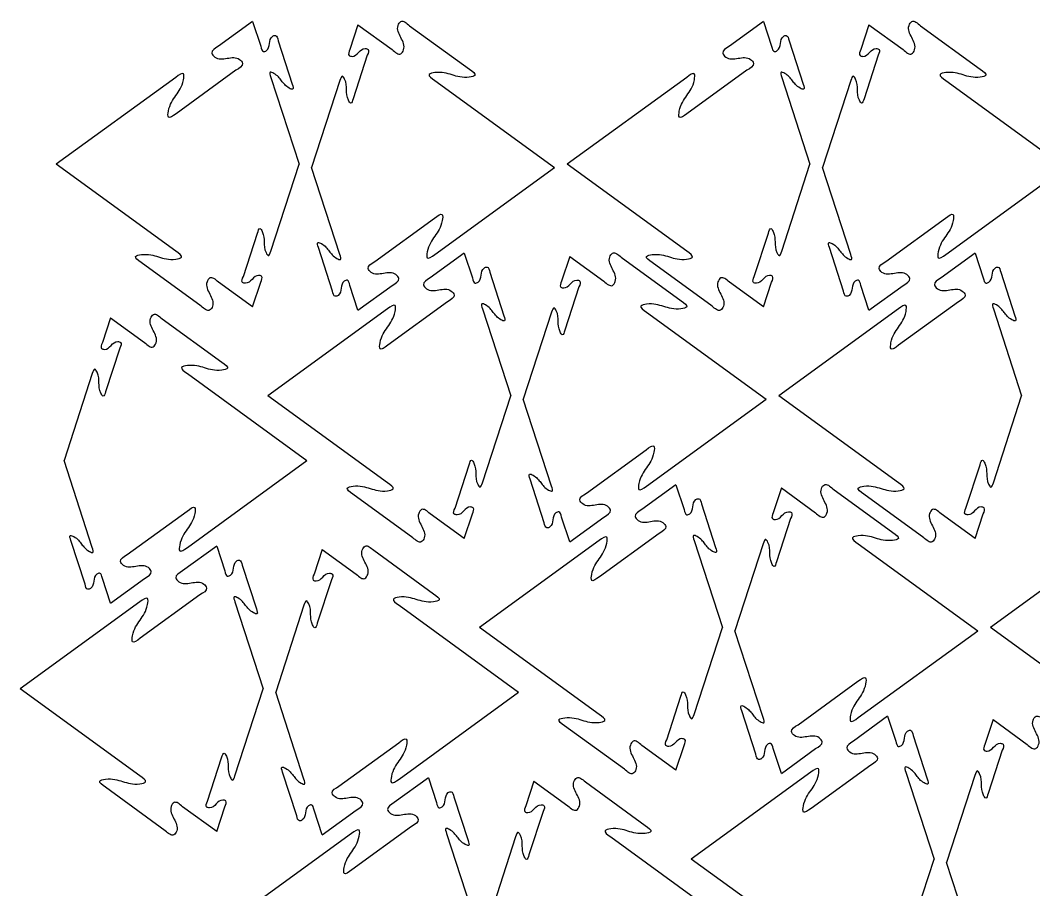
# Model space of a CAD drawing. Extents: x -3 to 545, y -149 to 230.
# Drawn here: x -3.5 to 250.4, y 12.1 to 229.9 of the extents above; entities that cross this region are included whole.
import ezdxf

# ---------------------------------------------------------------- set-up
doc = ezdxf.new("R2010")
doc.units = 0
doc.layers.get('0').update_dxf_attribs({"linetype": 'CONTINUOUS'})

msp = doc.modelspace()

# ---------------------------------------------------------------- linework, layer by layer
at = {"color": 7}
for points in [[(54.724655, 229.633228), (46.162558, 223.412501)], [(54.724655, 229.633228), (46.162558, 223.412501)], [(54.724655, 229.633228), (56.745891, 223.412501)], [(54.724655, 229.633228), (56.745891, 223.412501)], [(81.118459, 228.810794), (79.097223, 222.590068)], [(81.118459, 228.810794), (89.680556, 222.590068)], [(94.035063, 228.583535), (109.018734, 217.697264)], [(182.732155, 229.633228), (174.170058, 223.412501)], [(182.732155, 229.633228), (184.753391, 223.412501)], [(209.125965, 228.810794), (207.104729, 222.590068)], [(209.125965, 228.810794), (217.688062, 222.590068)], [(222.042569, 228.583535), (237.02624, 217.697264)], [(61.100396, 224.827368), (64.637568, 213.941089)], [(61.100396, 224.827368), (64.637568, 213.941089)], [(189.107896, 224.827368), (192.645068, 213.941089)], [(83.45173, 221.175202), (79.914568, 210.288931)], [(211.459236, 221.175202), (207.922074, 210.288931)], [(50.517063, 217.419035), (35.533402, 206.532762)], [(50.517063, 217.419035), (35.533402, 206.532762)], [(178.524563, 217.419035), (163.540902, 206.532762)], [(35.45994, 215.636595), (5.4926, 193.864046)], [(35.45994, 215.636595), (5.4926, 193.864046)], [(59.27244, 215.636595), (66.346766, 193.864046)], [(59.27244, 215.636595), (66.346766, 193.864046)], [(76.570674, 214.814158), (69.496348, 193.041614)], [(100.383174, 214.814158), (130.350514, 193.041614)], [(163.46744, 215.636595), (133.5001, 193.864046)], [(187.27994, 215.636595), (194.354266, 193.864046)], [(204.57818, 214.814158), (197.503854, 193.041614)], [(228.39068, 214.814158), (258.35802, 193.041614)], [(35.45994, 172.091502), (5.4926, 193.864046)], [(35.45994, 172.091502), (5.4926, 193.864046)], [(59.27244, 172.091502), (66.346766, 193.864046)], [(59.27244, 172.091502), (66.346766, 193.864046)], [(76.570674, 171.269065), (69.496348, 193.041614)], [(100.383174, 171.269065), (130.350514, 193.041614)], [(163.46744, 172.091502), (133.5001, 193.864046)], [(187.27994, 172.091502), (194.354266, 193.864046)], [(204.57818, 171.269065), (197.503854, 193.041614)], [(228.39068, 171.269065), (258.35802, 193.041614)], [(85.326051, 169.486625), (100.309712, 180.372898)], [(213.333557, 169.486625), (228.317218, 180.372898)], [(52.391384, 165.730458), (55.928546, 176.616729)], [(52.391384, 165.730458), (55.928546, 176.616729)], [(180.398884, 165.730458), (183.936046, 176.616729)], [(74.742718, 162.078292), (71.205546, 172.964571)], [(202.750224, 162.078292), (199.213052, 172.964571)], [(107.756334, 171.595804), (99.194237, 165.375077)], [(107.756334, 171.595804), (109.77757, 165.375077)], [(134.150137, 170.773374), (132.128901, 164.552648)], [(134.150137, 170.773374), (142.712234, 164.552648)], [(147.066741, 170.546115), (162.050412, 159.659844)], [(235.763835, 171.595804), (227.201738, 165.375077)], [(235.763835, 171.595804), (237.785071, 165.375077)], [(41.808051, 158.322125), (26.82438, 169.208396)], [(41.808051, 158.322125), (26.82438, 169.208396)], [(169.815551, 158.322125), (154.83188, 169.208396)], [(114.132075, 166.789944), (117.669247, 155.903665)], [(242.139576, 166.789944), (245.676748, 155.903665)], [(54.724655, 158.094866), (46.162558, 164.315592)], [(54.724655, 158.094866), (46.162558, 164.315592)], [(54.724655, 158.094866), (56.745891, 164.315592)], [(54.724655, 158.094866), (56.745891, 164.315592)], [(81.118459, 157.272432), (79.097223, 163.493159)], [(81.118459, 157.272432), (89.680556, 163.493159)], [(136.483408, 163.137782), (132.946246, 152.251511)], [(182.732155, 158.094866), (174.170058, 164.315592)], [(182.732155, 158.094866), (184.753391, 164.315592)], [(209.125965, 157.272432), (207.104729, 163.493159)], [(209.125965, 157.272432), (217.688062, 163.493159)], [(88.491619, 157.599171), (58.524279, 135.826622)], [(103.548742, 159.381611), (88.565081, 148.495338)], [(112.304119, 157.599171), (119.378445, 135.826622)], [(216.49912, 157.599171), (186.53178, 135.826622)], [(231.556243, 159.381611), (216.572582, 148.495338)], [(240.31162, 157.599171), (247.385946, 135.826622)], [(19.098141, 155.387654), (17.076905, 149.166928)], [(19.098141, 155.387654), (27.660238, 149.166928)], [(32.014745, 155.160395), (46.998416, 144.274124)], [(129.602352, 156.776738), (122.528026, 135.004194)], [(153.414852, 156.776738), (183.382192, 135.004194)], [(21.431412, 147.752062), (17.89425, 136.865791)], [(14.550356, 141.391018), (7.47603, 119.618474)], [(38.362856, 141.391018), (68.330196, 119.618474)], [(88.491619, 114.054078), (58.524279, 135.826622)], [(112.304119, 114.054078), (119.378445, 135.826622)], [(129.602352, 113.231645), (122.528026, 135.004194)], [(153.414852, 113.231645), (183.382192, 135.004194)], [(216.49912, 114.054078), (186.53178, 135.826622)], [(240.31162, 114.054078), (247.385946, 135.826622)], [(138.357729, 111.449205), (153.34139, 122.335478)], [(14.550356, 97.845925), (7.47603, 119.618474)], [(38.362856, 97.845925), (68.330196, 119.618474)], [(105.423063, 107.693034), (108.960225, 118.579305)], [(233.430564, 107.693034), (236.967726, 118.579305)], [(127.774396, 104.040872), (124.237224, 114.927151)], [(160.788015, 113.558378), (152.225918, 107.337651)], [(160.788015, 113.558378), (162.809251, 107.337651)], [(187.181825, 112.735954), (185.160589, 106.515228)], [(187.181825, 112.735954), (195.743922, 106.515228)], [(200.098429, 112.508695), (215.0821, 101.622424)], [(94.83973, 100.284701), (79.856059, 111.170972)], [(222.847231, 100.284701), (207.86356, 111.170972)], [(23.305733, 96.063485), (38.289394, 106.949758)], [(167.163756, 108.752518), (170.700928, 97.866239)], [(107.756334, 100.057442), (99.194237, 106.278168)], [(107.756334, 100.057442), (109.77757, 106.278168)], [(134.150137, 99.235012), (132.128901, 105.455739)], [(134.150137, 99.235012), (142.712234, 105.455739)], [(189.515096, 105.100362), (185.977934, 94.214091)], [(235.763835, 100.057442), (227.201738, 106.278168)], [(235.763835, 100.057442), (237.785071, 106.278168)], [(12.7224, 88.655152), (9.185228, 99.541431)], [(141.5233, 99.561745), (111.55596, 77.789196)], [(156.580423, 101.344185), (141.596762, 90.457912)], [(165.3358, 99.561745), (172.410126, 77.789196)], [(269.5308, 99.561745), (239.56346, 77.789196)], [(45.73601, 98.172648), (37.173914, 91.951921)], [(45.73601, 98.172648), (47.757247, 91.951921)], [(72.129821, 97.350234), (70.108585, 91.129508)], [(72.129821, 97.350234), (80.691918, 91.129508)], [(85.046425, 97.122975), (100.030096, 86.236704)], [(182.63404, 98.739318), (175.559714, 76.966774)], [(206.44654, 98.739318), (236.41388, 76.966774)], [(52.111752, 93.366788), (55.648924, 82.480509)], [(19.098141, 83.849292), (17.076905, 90.070019)], [(19.098141, 83.849292), (27.660238, 90.070019)], [(74.463092, 89.714642), (70.92593, 78.828371)], [(26.471296, 84.176015), (-3.496044, 62.403466)], [(41.528418, 85.958455), (26.544757, 75.072182)], [(50.283796, 84.176015), (57.358122, 62.403466)], [(67.582036, 83.353598), (60.50771, 61.581054)], [(91.394536, 83.353598), (121.361876, 61.581054)], [(141.5233, 56.016652), (111.55596, 77.789196)], [(165.3358, 56.016652), (172.410126, 77.789196)], [(182.63404, 55.194225), (175.559714, 76.966774)], [(206.44654, 55.194225), (236.41388, 76.966774)], [(269.5308, 56.016652), (239.56346, 77.789196)], [(191.389417, 53.411785), (206.373078, 64.298058)], [(26.471296, 40.630922), (-3.496044, 62.403466)], [(50.283796, 40.630922), (57.358122, 62.403466)], [(67.582036, 39.808505), (60.50771, 61.581054)], [(91.394536, 39.808505), (121.361876, 61.581054)], [(158.454744, 49.655608), (161.991906, 60.541879)], [(180.806084, 46.003452), (177.268912, 56.889731)], [(213.819695, 55.520958), (205.257598, 49.300231)], [(213.819695, 55.520958), (215.840931, 49.300231)], [(240.213485, 54.698514), (238.192249, 48.477788)], [(240.213485, 54.698514), (248.775582, 48.477788)], [(147.871411, 42.247275), (132.88774, 53.133546)], [(76.337413, 38.026065), (91.321074, 48.912338)], [(220.195436, 50.715098), (223.732608, 39.828819)], [(160.788015, 42.020016), (152.225918, 48.240742)], [(160.788015, 42.020016), (162.809251, 48.240742)], [(187.181825, 41.197592), (185.160589, 47.418319)], [(187.181825, 41.197592), (195.743922, 47.418319)], [(242.546756, 47.062922), (239.009594, 36.176651)], [(43.40274, 34.269878), (46.939902, 45.156149)], [(209.612103, 43.306765), (194.628442, 32.420492)], [(65.75408, 30.617732), (62.216908, 41.504011)], [(194.55498, 41.524325), (164.58764, 19.751776)], [(218.36748, 41.524325), (225.441806, 19.751776)], [(235.6657, 40.701878), (228.591374, 18.929334)], [(98.767691, 40.135228), (90.205594, 33.914501)], [(98.767691, 40.135228), (100.788927, 33.914501)], [(125.161481, 39.312794), (123.140245, 33.092068)], [(125.161481, 39.312794), (133.723578, 33.092068)], [(138.078085, 39.085535), (153.061756, 28.199264)], [(32.819407, 26.861545), (17.835735, 37.747816)], [(105.143432, 35.329368), (108.680604, 24.443089)], [(45.73601, 26.634286), (37.173914, 32.855012)], [(45.73601, 26.634286), (47.757247, 32.855012)], [(72.129821, 25.811872), (70.108585, 32.032599)], [(72.129821, 25.811872), (80.691918, 32.032599)], [(127.494752, 31.677202), (123.95759, 20.790931)], [(79.502976, 26.138595), (49.535636, 4.366046)], [(94.560099, 27.921035), (79.576438, 17.034762)], [(103.315476, 26.138595), (110.389802, 4.366046)], [(120.613696, 25.316158), (113.53937, 3.543614)], [(144.426196, 25.316158), (174.393536, 3.543614)], [(194.55498, -2.020768), (164.58764, 19.751776)], [(218.36748, -2.020768), (225.441806, 19.751776)], [(235.6657, -2.843215), (228.591374, 18.929334)]]:
    msp.add_lwpolyline(points, dxfattribs=at)
for points, knots in [([(89.680617, 222.59028), (90.448138, 221.911186), (91.612556, 220.880922), (93.104651, 223.196942), (91.85783, 225.586935), (90.611235, 227.976964), (92.103279, 230.29296), (93.26765, 229.262702), (94.035129, 228.583622)], [0, 0, 0, 0, 2.387681, 3.622387, 6.747469, 9.872526, 11.107232, 13.494807, 13.494807, 13.494807, 13.494807]), ([(217.688123, 222.59028), (218.455644, 221.911186), (219.620062, 220.880922), (221.112157, 223.196942), (219.865336, 225.586935), (218.618741, 227.976964), (220.110785, 230.29296), (221.275156, 229.262702), (222.042635, 228.583622)], [0, 0, 0, 0, 2.387681, 3.622387, 6.747469, 9.872526, 11.107232, 13.494807, 13.494807, 13.494807, 13.494807]), ([(56.745831, 223.412448), (56.882854, 222.794093), (57.090735, 221.855973), (58.678123, 222.471819), (58.923145, 224.119709), (59.167913, 225.767617), (60.755304, 226.383669), (60.963267, 225.445535), (61.100343, 224.827175)], [0, 0, 0, 0, 1.475628, 2.238708, 4.170065, 6.10151, 6.864618, 8.340275, 8.340275, 8.340275, 8.340275]), ([(56.745831, 223.412448), (56.882854, 222.794093), (57.090735, 221.855973), (58.678123, 222.471819), (58.923145, 224.119709), (59.167913, 225.767617), (60.755304, 226.383669), (60.963267, 225.445535), (61.100343, 224.827175)], [0, 0, 0, 0, 1.475628, 2.238708, 4.170065, 6.10151, 6.864618, 8.340275, 8.340275, 8.340275, 8.340275]), ([(184.753331, 223.412448), (184.890354, 222.794093), (185.098235, 221.855973), (186.685623, 222.471819), (186.930645, 224.119709), (187.175413, 225.767617), (188.762804, 226.383669), (188.970767, 225.445535), (189.107843, 224.827175)], [0, 0, 0, 0, 1.475628, 2.238708, 4.170065, 6.10151, 6.864618, 8.340275, 8.340275, 8.340275, 8.340275]), ([(46.162497, 223.412448), (45.279468, 222.892346), (43.939785, 222.103278), (45.681376, 219.968454), (48.339714, 220.415458), (50.997995, 220.86268), (52.739599, 218.728013), (51.399993, 217.938945), (50.51701, 217.418842)], [0, 0, 0, 0, 2.387688, 3.622465, 6.747616, 9.872637, 11.107342, 13.494927, 13.494927, 13.494927, 13.494927]), ([(46.162497, 223.412448), (45.279468, 222.892346), (43.939785, 222.103278), (45.681376, 219.968454), (48.339714, 220.415458), (50.997995, 220.86268), (52.739599, 218.728013), (51.399993, 217.938945), (50.51701, 217.418842)], [0, 0, 0, 0, 2.387688, 3.622465, 6.747616, 9.872637, 11.107342, 13.494927, 13.494927, 13.494927, 13.494927]), ([(79.097283, 222.59028), (78.84475, 222.009456), (78.461622, 221.128267), (80.107862, 220.693537), (81.274556, 221.882829), (82.441294, 223.072031), (84.087591, 222.637302), (83.704383, 221.756114), (83.451796, 221.175289)], [0, 0, 0, 0, 1.475644, 2.238751, 4.170082, 6.101514, 6.864622, 8.340282, 8.340282, 8.340282, 8.340282]), ([(174.169997, 223.412448), (173.286968, 222.892346), (171.947285, 222.103278), (173.688876, 219.968454), (176.347214, 220.415458), (179.005495, 220.86268), (180.747099, 218.728013), (179.407493, 217.938945), (178.52451, 217.418842)], [0, 0, 0, 0, 2.387688, 3.622465, 6.747616, 9.872637, 11.107342, 13.494927, 13.494927, 13.494927, 13.494927]), ([(207.104789, 222.59028), (206.852256, 222.009456), (206.469128, 221.128267), (208.115368, 220.693537), (209.282062, 221.882829), (210.4488, 223.072031), (212.095097, 222.637302), (211.711889, 221.756114), (211.459302, 221.175289)], [0, 0, 0, 0, 1.475644, 2.238751, 4.170082, 6.101514, 6.864622, 8.340282, 8.340282, 8.340282, 8.340282]), ([(35.496614, 211.084452), (36.263304, 212.169818), (37.298008, 213.634597), (37.669691, 217.244878), (36.271381, 216.22706), (35.459837, 215.636344)], [0, 0, 0, 0, 4.340575, 5.857922, 7.95653, 7.95653, 7.95653, 7.95653]), ([(35.496614, 211.084452), (36.263304, 212.169818), (37.298008, 213.634597), (37.669691, 217.244878), (36.271381, 216.22706), (35.459837, 215.636344)], [0, 0, 0, 0, 4.340575, 5.857922, 7.95653, 7.95653, 7.95653, 7.95653]), ([(64.637558, 213.940894), (64.829721, 213.3511), (65.160834, 212.334837), (63.109819, 213.242799), (61.954913, 214.788652), (60.800026, 216.334539), (58.748887, 217.242522), (59.080105, 216.226198), (59.272337, 215.636344)], [0, 0, 0, 0, 1.296932, 2.234721, 4.917246, 7.599937, 8.537726, 9.834788, 9.834788, 9.834788, 9.834788]), ([(64.637558, 213.940894), (64.829721, 213.3511), (65.160834, 212.334837), (63.109819, 213.242799), (61.954913, 214.788652), (60.800026, 216.334539), (58.748887, 217.242522), (59.080105, 216.226198), (59.272337, 215.636344)], [0, 0, 0, 0, 1.296932, 2.234721, 4.917246, 7.599937, 8.537726, 9.834788, 9.834788, 9.834788, 9.834788]), ([(79.914581, 210.289008), (79.723408, 209.698897), (79.393997, 208.682073), (78.268433, 210.622305), (78.242617, 212.551673), (78.217095, 214.481187), (77.091411, 216.421266), (76.76198, 215.404378), (76.570777, 214.814176)], [0, 0, 0, 0, 1.296899, 2.234694, 4.917307, 7.599869, 8.537594, 9.834678, 9.834678, 9.834678, 9.834678]), ([(109.018748, 217.697341), (109.831362, 217.108073), (111.231509, 216.092755), (107.683008, 215.330688), (104.701067, 216.255862), (101.719025, 217.181123), (98.170657, 216.418899), (99.570716, 215.403494), (100.383277, 214.814176)], [0, 0, 0, 0, 2.098611, 3.615941, 7.956575, 12.297089, 13.814447, 15.913086, 15.913086, 15.913086, 15.913086]), ([(163.504114, 211.084452), (164.270804, 212.169818), (165.305508, 213.634597), (165.677191, 217.244878), (164.278881, 216.22706), (163.467337, 215.636344)], [0, 0, 0, 0, 4.340575, 5.857922, 7.95653, 7.95653, 7.95653, 7.95653]), ([(192.645058, 213.940894), (192.837221, 213.3511), (193.168334, 212.334837), (191.117319, 213.242799), (189.962413, 214.788652), (188.807526, 216.334539), (186.756387, 217.242522), (187.087605, 216.226198), (187.279837, 215.636344)], [0, 0, 0, 0, 1.296932, 2.234721, 4.917246, 7.599937, 8.537726, 9.834788, 9.834788, 9.834788, 9.834788]), ([(207.922087, 210.289008), (207.730914, 209.698897), (207.401503, 208.682073), (206.275939, 210.622305), (206.250123, 212.551673), (206.224601, 214.481187), (205.098917, 216.421266), (204.769486, 215.404378), (204.578283, 214.814176)], [0, 0, 0, 0, 1.296899, 2.234694, 4.917307, 7.599869, 8.537594, 9.834678, 9.834678, 9.834678, 9.834678]), ([(237.026254, 217.697341), (237.838868, 217.108073), (239.239015, 216.092755), (235.690514, 215.330688), (232.708573, 216.255862), (229.726531, 217.181123), (226.178163, 216.418899), (227.578222, 215.403494), (228.390783, 214.814176)], [0, 0, 0, 0, 2.098611, 3.615941, 7.956575, 12.297089, 13.814447, 15.913086, 15.913086, 15.913086, 15.913086]), ([(35.533391, 206.53256), (34.721796, 205.941886), (33.323414, 204.92415), (33.695092, 208.534382), (34.729871, 209.99912), (35.496614, 211.084452)], [0, 0, 0, 0, 2.098666, 3.616013, 7.956533, 7.956533, 7.956533, 7.956533]), ([(35.533391, 206.53256), (34.721796, 205.941886), (33.323414, 204.92415), (33.695092, 208.534382), (34.729871, 209.99912), (35.496614, 211.084452)], [0, 0, 0, 0, 2.098666, 3.616013, 7.956533, 7.956533, 7.956533, 7.956533]), ([(163.540891, 206.53256), (162.729296, 205.941886), (161.330914, 204.92415), (161.702592, 208.534382), (162.737371, 209.99912), (163.504114, 211.084452)], [0, 0, 0, 0, 2.098666, 3.616013, 7.956533, 7.956533, 7.956533, 7.956533]), ([(100.309723, 180.3731), (101.121318, 180.963774), (102.5197, 181.98151), (102.148022, 178.371278), (101.113243, 176.90654), (100.3465, 175.821208)], [0, 0, 0, 0, 2.098666, 3.616013, 7.956533, 7.956533, 7.956533, 7.956533]), ([(228.317229, 180.3731), (229.128824, 180.963774), (230.527206, 181.98151), (230.155528, 178.371278), (229.120749, 176.90654), (228.354006, 175.821208)], [0, 0, 0, 0, 2.098666, 3.616013, 7.956533, 7.956533, 7.956533, 7.956533]), ([(55.928533, 176.616652), (56.119706, 177.206763), (56.449117, 178.223587), (57.574681, 176.283355), (57.600497, 174.353987), (57.626019, 172.424473), (58.751703, 170.484394), (59.081134, 171.501282), (59.272337, 172.091484)], [0, 0, 0, 0, 1.296899, 2.234694, 4.917307, 7.599869, 8.537594, 9.834678, 9.834678, 9.834678, 9.834678]), ([(55.928533, 176.616652), (56.119706, 177.206763), (56.449117, 178.223587), (57.574681, 176.283355), (57.600497, 174.353987), (57.626019, 172.424473), (58.751703, 170.484394), (59.081134, 171.501282), (59.272337, 172.091484)], [0, 0, 0, 0, 1.296899, 2.234694, 4.917307, 7.599869, 8.537594, 9.834678, 9.834678, 9.834678, 9.834678]), ([(183.936033, 176.616652), (184.127206, 177.206763), (184.456617, 178.223587), (185.582181, 176.283355), (185.607997, 174.353987), (185.633519, 172.424473), (186.759203, 170.484394), (187.088634, 171.501282), (187.279837, 172.091484)], [0, 0, 0, 0, 1.296899, 2.234694, 4.917307, 7.599869, 8.537594, 9.834678, 9.834678, 9.834678, 9.834678]), ([(100.3465, 175.821208), (99.57981, 174.735842), (98.545106, 173.271063), (98.173423, 169.660782), (99.571733, 170.6786), (100.383277, 171.269316)], [0, 0, 0, 0, 4.340575, 5.857922, 7.95653, 7.95653, 7.95653, 7.95653]), ([(228.354006, 175.821208), (227.587316, 174.735842), (226.552612, 173.271063), (226.180929, 169.660782), (227.579239, 170.6786), (228.390783, 171.269316)], [0, 0, 0, 0, 4.340575, 5.857922, 7.95653, 7.95653, 7.95653, 7.95653]), ([(71.205556, 172.964766), (71.013393, 173.55456), (70.68228, 174.570823), (72.733295, 173.662861), (73.888201, 172.117008), (75.043088, 170.571121), (77.094227, 169.663138), (76.763009, 170.679462), (76.570777, 171.269316)], [0, 0, 0, 0, 1.296932, 2.234721, 4.917246, 7.599937, 8.537726, 9.834788, 9.834788, 9.834788, 9.834788]), ([(199.213062, 172.964766), (199.020899, 173.55456), (198.689786, 174.570823), (200.740801, 173.662861), (201.895707, 172.117008), (203.050594, 170.571121), (205.101733, 169.663138), (204.770515, 170.679462), (204.578283, 171.269316)], [0, 0, 0, 0, 1.296932, 2.234721, 4.917246, 7.599937, 8.537726, 9.834788, 9.834788, 9.834788, 9.834788]), ([(26.824366, 169.208319), (26.011752, 169.797587), (24.611605, 170.812905), (28.160106, 171.574972), (31.142047, 170.649798), (34.124089, 169.724537), (37.672457, 170.486761), (36.272398, 171.502166), (35.459837, 172.091484)], [0, 0, 0, 0, 2.098611, 3.615941, 7.956575, 12.297089, 13.814447, 15.913086, 15.913086, 15.913086, 15.913086]), ([(26.824366, 169.208319), (26.011752, 169.797587), (24.611605, 170.812905), (28.160106, 171.574972), (31.142047, 170.649798), (34.124089, 169.724537), (37.672457, 170.486761), (36.272398, 171.502166), (35.459837, 172.091484)], [0, 0, 0, 0, 2.098611, 3.615941, 7.956575, 12.297089, 13.814447, 15.913086, 15.913086, 15.913086, 15.913086]), ([(142.712295, 164.55286), (143.479816, 163.873766), (144.644234, 162.843502), (146.136329, 165.159522), (144.889508, 167.549515), (143.642913, 169.939544), (145.134957, 172.25554), (146.299328, 171.225282), (147.066807, 170.546202)], [0, 0, 0, 0, 2.387681, 3.622387, 6.747469, 9.872526, 11.107232, 13.494807, 13.494807, 13.494807, 13.494807]), ([(154.831866, 169.208319), (154.019252, 169.797587), (152.619105, 170.812905), (156.167606, 171.574972), (159.149547, 170.649798), (162.131589, 169.724537), (165.679957, 170.486761), (164.279898, 171.502166), (163.467337, 172.091484)], [0, 0, 0, 0, 2.098611, 3.615941, 7.956575, 12.297089, 13.814447, 15.913086, 15.913086, 15.913086, 15.913086]), ([(89.680617, 163.493212), (90.563646, 164.013314), (91.903329, 164.802382), (90.161738, 166.937206), (87.5034, 166.490202), (84.845119, 166.04298), (83.103515, 168.177647), (84.443121, 168.966715), (85.326104, 169.486818)], [0, 0, 0, 0, 2.387688, 3.622465, 6.747616, 9.872637, 11.107342, 13.494927, 13.494927, 13.494927, 13.494927]), ([(109.77751, 165.375024), (109.914533, 164.756669), (110.122414, 163.818549), (111.709802, 164.434395), (111.954824, 166.082285), (112.199592, 167.730193), (113.786983, 168.346245), (113.994946, 167.408111), (114.132022, 166.789751)], [0, 0, 0, 0, 1.475628, 2.238708, 4.170065, 6.10151, 6.864618, 8.340275, 8.340275, 8.340275, 8.340275]), ([(217.688123, 163.493212), (218.571152, 164.013314), (219.910835, 164.802382), (218.169244, 166.937206), (215.510906, 166.490202), (212.852625, 166.04298), (211.111022, 168.177647), (212.450627, 168.966715), (213.33361, 169.486818)], [0, 0, 0, 0, 2.387688, 3.622465, 6.747616, 9.872637, 11.107342, 13.494927, 13.494927, 13.494927, 13.494927]), ([(237.785011, 165.375024), (237.922034, 164.756669), (238.129915, 163.818549), (239.717303, 164.434395), (239.962325, 166.082285), (240.207093, 167.730193), (241.794484, 168.346245), (242.002447, 167.408111), (242.139523, 166.789751)], [0, 0, 0, 0, 1.475628, 2.238708, 4.170065, 6.10151, 6.864618, 8.340275, 8.340275, 8.340275, 8.340275]), ([(46.162497, 164.31538), (45.394976, 164.994474), (44.230558, 166.024738), (42.738463, 163.708718), (43.985284, 161.318725), (45.231879, 158.928696), (43.739835, 156.6127), (42.575464, 157.642958), (41.807985, 158.322038)], [0, 0, 0, 0, 2.387681, 3.622387, 6.747469, 9.872526, 11.107232, 13.494807, 13.494807, 13.494807, 13.494807]), ([(46.162497, 164.31538), (45.394976, 164.994474), (44.230558, 166.024738), (42.738463, 163.708718), (43.985284, 161.318725), (45.231879, 158.928696), (43.739835, 156.6127), (42.575464, 157.642958), (41.807985, 158.322038)], [0, 0, 0, 0, 2.387681, 3.622387, 6.747469, 9.872526, 11.107232, 13.494807, 13.494807, 13.494807, 13.494807]), ([(56.745831, 164.31538), (56.998364, 164.896204), (57.381492, 165.777393), (55.735252, 166.212123), (54.568558, 165.022831), (53.40182, 163.833629), (51.755523, 164.268358), (52.138731, 165.149546), (52.391318, 165.730371)], [0, 0, 0, 0, 1.475644, 2.238751, 4.170082, 6.101514, 6.864622, 8.340282, 8.340282, 8.340282, 8.340282]), ([(56.745831, 164.31538), (56.998364, 164.896204), (57.381492, 165.777393), (55.735252, 166.212123), (54.568558, 165.022831), (53.40182, 163.833629), (51.755523, 164.268358), (52.138731, 165.149546), (52.391318, 165.730371)], [0, 0, 0, 0, 1.475644, 2.238751, 4.170082, 6.101514, 6.864622, 8.340282, 8.340282, 8.340282, 8.340282]), ([(99.194176, 165.375024), (98.311147, 164.854922), (96.971464, 164.065854), (98.713055, 161.93103), (101.371393, 162.378034), (104.029674, 162.825256), (105.771278, 160.690589), (104.431672, 159.901521), (103.548689, 159.381418)], [0, 0, 0, 0, 2.387688, 3.622465, 6.747616, 9.872637, 11.107342, 13.494927, 13.494927, 13.494927, 13.494927]), ([(174.169997, 164.31538), (173.402476, 164.994474), (172.238058, 166.024738), (170.745963, 163.708718), (171.992784, 161.318725), (173.239379, 158.928696), (171.747335, 156.6127), (170.582964, 157.642958), (169.815485, 158.322038)], [0, 0, 0, 0, 2.387681, 3.622387, 6.747469, 9.872526, 11.107232, 13.494807, 13.494807, 13.494807, 13.494807]), ([(184.753331, 164.31538), (185.005864, 164.896204), (185.388992, 165.777393), (183.742752, 166.212123), (182.576058, 165.022831), (181.40932, 163.833629), (179.763023, 164.268358), (180.146231, 165.149546), (180.398818, 165.730371)], [0, 0, 0, 0, 1.475644, 2.238751, 4.170082, 6.101514, 6.864622, 8.340282, 8.340282, 8.340282, 8.340282]), ([(227.201677, 165.375024), (226.318648, 164.854922), (224.978965, 164.065854), (226.720556, 161.93103), (229.378894, 162.378034), (232.037175, 162.825256), (233.778779, 160.690589), (232.439173, 159.901521), (231.55619, 159.381418)], [0, 0, 0, 0, 2.387688, 3.622465, 6.747616, 9.872637, 11.107342, 13.494927, 13.494927, 13.494927, 13.494927]), ([(79.097283, 163.493212), (78.96026, 164.111567), (78.752379, 165.049687), (77.164991, 164.433841), (76.919969, 162.785951), (76.675201, 161.138043), (75.08781, 160.521991), (74.879847, 161.460125), (74.742771, 162.078485)], [0, 0, 0, 0, 1.475628, 2.238708, 4.170065, 6.10151, 6.864618, 8.340275, 8.340275, 8.340275, 8.340275]), ([(132.128961, 164.55286), (131.876428, 163.972036), (131.4933, 163.090847), (133.13954, 162.656117), (134.306234, 163.845409), (135.472972, 165.034611), (137.119269, 164.599882), (136.736061, 163.718694), (136.483474, 163.137869)], [0, 0, 0, 0, 1.475644, 2.238751, 4.170082, 6.101514, 6.864622, 8.340282, 8.340282, 8.340282, 8.340282]), ([(207.104789, 163.493212), (206.967766, 164.111567), (206.759885, 165.049687), (205.172497, 164.433841), (204.927475, 162.785951), (204.682707, 161.138043), (203.095316, 160.521991), (202.887353, 161.460125), (202.750277, 162.078485)], [0, 0, 0, 0, 1.475628, 2.238708, 4.170065, 6.10151, 6.864618, 8.340275, 8.340275, 8.340275, 8.340275]), ([(88.528293, 153.047028), (89.294983, 154.132394), (90.329687, 155.597173), (90.70137, 159.207454), (89.30306, 158.189636), (88.491516, 157.59892)], [0, 0, 0, 0, 4.340575, 5.857922, 7.95653, 7.95653, 7.95653, 7.95653]), ([(117.669237, 155.90347), (117.8614, 155.313676), (118.192513, 154.297413), (116.141498, 155.205375), (114.986592, 156.751228), (113.831705, 158.297115), (111.780566, 159.205098), (112.111784, 158.188774), (112.304016, 157.59892)], [0, 0, 0, 0, 1.296932, 2.234721, 4.917246, 7.599937, 8.537726, 9.834788, 9.834788, 9.834788, 9.834788]), ([(132.946259, 152.251588), (132.755086, 151.661477), (132.425675, 150.644653), (131.300111, 152.584885), (131.274295, 154.514253), (131.248773, 156.443767), (130.123089, 158.383846), (129.793658, 157.366958), (129.602455, 156.776756)], [0, 0, 0, 0, 1.296899, 2.234694, 4.917307, 7.599869, 8.537594, 9.834678, 9.834678, 9.834678, 9.834678]), ([(162.050426, 159.659921), (162.86304, 159.070653), (164.263187, 158.055335), (160.714686, 157.293268), (157.732745, 158.218442), (154.750703, 159.143703), (151.202335, 158.381479), (152.602394, 157.366074), (153.414955, 156.776756)], [0, 0, 0, 0, 2.098611, 3.615941, 7.956575, 12.297089, 13.814447, 15.913086, 15.913086, 15.913086, 15.913086]), ([(216.535794, 153.047028), (217.302484, 154.132394), (218.337188, 155.597173), (218.708871, 159.207454), (217.310561, 158.189636), (216.499017, 157.59892)], [0, 0, 0, 0, 4.340575, 5.857922, 7.95653, 7.95653, 7.95653, 7.95653]), ([(245.676738, 155.90347), (245.868901, 155.313676), (246.200014, 154.297413), (244.148999, 155.205375), (242.994093, 156.751228), (241.839206, 158.297115), (239.788067, 159.205098), (240.119285, 158.188774), (240.311517, 157.59892)], [0, 0, 0, 0, 1.296932, 2.234721, 4.917246, 7.599937, 8.537726, 9.834788, 9.834788, 9.834788, 9.834788]), ([(27.660299, 149.16714), (28.42782, 148.488046), (29.592238, 147.457782), (31.084333, 149.773802), (29.837512, 152.163795), (28.590917, 154.553824), (30.082961, 156.86982), (31.247332, 155.839562), (32.014811, 155.160482)], [0, 0, 0, 0, 2.387681, 3.622387, 6.747469, 9.872526, 11.107232, 13.494807, 13.494807, 13.494807, 13.494807]), ([(88.56507, 148.495136), (87.753475, 147.904462), (86.355093, 146.886726), (86.726771, 150.496958), (87.76155, 151.961696), (88.528293, 153.047028)], [0, 0, 0, 0, 2.098666, 3.616013, 7.956533, 7.956533, 7.956533, 7.956533]), ([(216.572571, 148.495136), (215.760976, 147.904462), (214.362594, 146.886726), (214.734272, 150.496958), (215.769051, 151.961696), (216.535794, 153.047028)], [0, 0, 0, 0, 2.098666, 3.616013, 7.956533, 7.956533, 7.956533, 7.956533]), ([(17.076965, 149.16714), (16.824432, 148.586316), (16.441304, 147.705127), (18.087544, 147.270397), (19.254238, 148.459689), (20.420976, 149.648891), (22.067273, 149.214162), (21.684065, 148.332974), (21.431478, 147.752149)], [0, 0, 0, 0, 1.475644, 2.238751, 4.170082, 6.101514, 6.864622, 8.340282, 8.340282, 8.340282, 8.340282]), ([(17.894263, 136.865868), (17.70309, 136.275757), (17.373679, 135.258933), (16.248115, 137.199165), (16.222299, 139.128533), (16.196777, 141.058047), (15.071093, 142.998126), (14.741662, 141.981238), (14.550459, 141.391036)], [0, 0, 0, 0, 1.296899, 2.234694, 4.917307, 7.599869, 8.537594, 9.834678, 9.834678, 9.834678, 9.834678]), ([(46.99843, 144.274201), (47.811044, 143.684933), (49.211191, 142.669615), (45.66269, 141.907548), (42.680749, 142.832722), (39.698707, 143.757983), (36.150339, 142.995759), (37.550398, 141.980354), (38.362959, 141.391036)], [0, 0, 0, 0, 2.098611, 3.615941, 7.956575, 12.297089, 13.814447, 15.913086, 15.913086, 15.913086, 15.913086]), ([(153.341401, 122.33568), (154.152996, 122.926354), (155.551378, 123.94409), (155.1797, 120.333858), (154.144921, 118.86912), (153.378178, 117.783788)], [0, 0, 0, 0, 2.098666, 3.616013, 7.956533, 7.956533, 7.956533, 7.956533]), ([(108.960212, 118.579228), (109.151385, 119.169339), (109.480796, 120.186163), (110.60636, 118.245931), (110.632176, 116.316563), (110.657698, 114.387049), (111.783382, 112.44697), (112.112813, 113.463858), (112.304016, 114.05406)], [0, 0, 0, 0, 1.296899, 2.234694, 4.917307, 7.599869, 8.537594, 9.834678, 9.834678, 9.834678, 9.834678]), ([(236.967713, 118.579228), (237.158886, 119.169339), (237.488297, 120.186163), (238.613861, 118.245931), (238.639677, 116.316563), (238.665199, 114.387049), (239.790883, 112.44697), (240.120314, 113.463858), (240.311517, 114.05406)], [0, 0, 0, 0, 1.296899, 2.234694, 4.917307, 7.599869, 8.537594, 9.834678, 9.834678, 9.834678, 9.834678]), ([(153.378178, 117.783788), (152.611488, 116.698422), (151.576784, 115.233643), (151.205101, 111.623362), (152.603411, 112.64118), (153.414955, 113.231896)], [0, 0, 0, 0, 4.340575, 5.857922, 7.95653, 7.95653, 7.95653, 7.95653]), ([(124.237234, 114.927346), (124.045071, 115.51714), (123.713958, 116.533403), (125.764973, 115.625441), (126.919879, 114.079588), (128.074766, 112.533701), (130.125905, 111.625718), (129.794687, 112.642042), (129.602455, 113.231896)], [0, 0, 0, 0, 1.296932, 2.234721, 4.917246, 7.599937, 8.537726, 9.834788, 9.834788, 9.834788, 9.834788]), ([(79.856045, 111.170895), (79.043431, 111.760163), (77.643284, 112.775481), (81.191785, 113.537548), (84.173726, 112.612374), (87.155768, 111.687113), (90.704136, 112.449337), (89.304077, 113.464742), (88.491516, 114.05406)], [0, 0, 0, 0, 2.098611, 3.615941, 7.956575, 12.297089, 13.814447, 15.913086, 15.913086, 15.913086, 15.913086]), ([(195.743983, 106.51544), (196.511504, 105.836346), (197.675922, 104.806082), (199.168017, 107.122102), (197.921196, 109.512095), (196.674601, 111.902124), (198.166645, 114.21812), (199.331016, 113.187862), (200.098495, 112.508782)], [0, 0, 0, 0, 2.387681, 3.622387, 6.747469, 9.872526, 11.107232, 13.494807, 13.494807, 13.494807, 13.494807]), ([(207.863546, 111.170895), (207.050932, 111.760163), (205.650785, 112.775481), (209.199286, 113.537548), (212.181227, 112.612374), (215.163269, 111.687113), (218.711637, 112.449337), (217.311578, 113.464742), (216.499017, 114.05406)], [0, 0, 0, 0, 2.098611, 3.615941, 7.956575, 12.297089, 13.814447, 15.913086, 15.913086, 15.913086, 15.913086]), ([(142.712295, 105.455792), (143.595324, 105.975894), (144.935007, 106.764962), (143.193416, 108.899786), (140.535078, 108.452782), (137.876797, 108.00556), (136.135193, 110.140227), (137.474799, 110.929295), (138.357782, 111.449398)], [0, 0, 0, 0, 2.387688, 3.622465, 6.747616, 9.872637, 11.107342, 13.494927, 13.494927, 13.494927, 13.494927]), ([(162.809191, 107.337598), (162.946214, 106.719243), (163.154095, 105.781123), (164.741483, 106.396969), (164.986505, 108.044859), (165.231273, 109.692767), (166.818664, 110.308819), (167.026627, 109.370685), (167.163703, 108.752325)], [0, 0, 0, 0, 1.475628, 2.238708, 4.170065, 6.10151, 6.864618, 8.340275, 8.340275, 8.340275, 8.340275]), ([(38.289405, 106.94996), (39.101, 107.540634), (40.499382, 108.55837), (40.127704, 104.948138), (39.092925, 103.4834), (38.326182, 102.398068)], [0, 0, 0, 0, 2.098666, 3.616013, 7.956533, 7.956533, 7.956533, 7.956533]), ([(99.194176, 106.277956), (98.426655, 106.95705), (97.262237, 107.987314), (95.770142, 105.671294), (97.016963, 103.281301), (98.263558, 100.891272), (96.771514, 98.575276), (95.607143, 99.605534), (94.839664, 100.284614)], [0, 0, 0, 0, 2.387681, 3.622387, 6.747469, 9.872526, 11.107232, 13.494807, 13.494807, 13.494807, 13.494807]), ([(109.77751, 106.277956), (110.030043, 106.85878), (110.413171, 107.739969), (108.766931, 108.174699), (107.600237, 106.985407), (106.433499, 105.796205), (104.787202, 106.230934), (105.17041, 107.112122), (105.422997, 107.692947)], [0, 0, 0, 0, 1.475644, 2.238751, 4.170082, 6.101514, 6.864622, 8.340282, 8.340282, 8.340282, 8.340282]), ([(132.128961, 105.455792), (131.991938, 106.074147), (131.784057, 107.012267), (130.196669, 106.396421), (129.951647, 104.748531), (129.706879, 103.100623), (128.119488, 102.484571), (127.911525, 103.422705), (127.774449, 104.041065)], [0, 0, 0, 0, 1.475628, 2.238708, 4.170065, 6.10151, 6.864618, 8.340275, 8.340275, 8.340275, 8.340275]), ([(152.225857, 107.337598), (151.342828, 106.817496), (150.003145, 106.028428), (151.744736, 103.893604), (154.403074, 104.340608), (157.061355, 104.78783), (158.802959, 102.653163), (157.463353, 101.864095), (156.58037, 101.343992)], [0, 0, 0, 0, 2.387688, 3.622465, 6.747616, 9.872637, 11.107342, 13.494927, 13.494927, 13.494927, 13.494927]), ([(185.160649, 106.51544), (184.908116, 105.934616), (184.524988, 105.053427), (186.171228, 104.618697), (187.337922, 105.807989), (188.50466, 106.997191), (190.150957, 106.562462), (189.767749, 105.681274), (189.515162, 105.100449)], [0, 0, 0, 0, 1.475644, 2.238751, 4.170082, 6.101514, 6.864622, 8.340282, 8.340282, 8.340282, 8.340282]), ([(227.201677, 106.277956), (226.434156, 106.95705), (225.269738, 107.987314), (223.777643, 105.671294), (225.024464, 103.281301), (226.271059, 100.891272), (224.779015, 98.575276), (223.614644, 99.605534), (222.847165, 100.284614)], [0, 0, 0, 0, 2.387681, 3.622387, 6.747469, 9.872526, 11.107232, 13.494807, 13.494807, 13.494807, 13.494807]), ([(237.785011, 106.277956), (238.037544, 106.85878), (238.420672, 107.739969), (236.774432, 108.174699), (235.607738, 106.985407), (234.441, 105.796205), (232.794703, 106.230934), (233.177911, 107.112122), (233.430498, 107.692947)], [0, 0, 0, 0, 1.475644, 2.238751, 4.170082, 6.101514, 6.864622, 8.340282, 8.340282, 8.340282, 8.340282]), ([(38.326182, 102.398068), (37.559492, 101.312702), (36.524788, 99.847923), (36.153105, 96.237642), (37.551415, 97.25546), (38.362959, 97.846176)], [0, 0, 0, 0, 4.340575, 5.857922, 7.95653, 7.95653, 7.95653, 7.95653]), ([(215.082114, 101.622501), (215.894728, 101.033233), (217.294875, 100.017915), (213.746374, 99.255848), (210.764433, 100.181022), (207.782391, 101.106283), (204.234023, 100.344059), (205.634082, 99.328654), (206.446643, 98.739336)], [0, 0, 0, 0, 2.098611, 3.615941, 7.956575, 12.297089, 13.814447, 15.913086, 15.913086, 15.913086, 15.913086]), ([(9.185238, 99.541626), (8.993075, 100.13142), (8.661962, 101.147683), (10.712977, 100.239721), (11.867883, 98.693868), (13.02277, 97.147981), (15.073909, 96.239998), (14.742691, 97.256322), (14.550459, 97.846176)], [0, 0, 0, 0, 1.296932, 2.234721, 4.917246, 7.599937, 8.537726, 9.834788, 9.834788, 9.834788, 9.834788]), ([(141.559974, 95.009602), (142.326664, 96.094968), (143.361368, 97.559747), (143.733051, 101.170028), (142.334741, 100.15221), (141.523197, 99.561494)], [0, 0, 0, 0, 4.340575, 5.857922, 7.95653, 7.95653, 7.95653, 7.95653]), ([(170.700918, 97.866044), (170.893081, 97.27625), (171.224194, 96.259987), (169.173179, 97.167949), (168.018273, 98.713802), (166.863386, 100.259689), (164.812247, 101.167672), (165.143465, 100.151348), (165.335697, 99.561494)], [0, 0, 0, 0, 1.296932, 2.234721, 4.917246, 7.599937, 8.537726, 9.834788, 9.834788, 9.834788, 9.834788]), ([(185.977947, 94.214168), (185.786774, 93.624057), (185.457363, 92.607233), (184.331799, 94.547465), (184.305983, 96.476833), (184.280461, 98.406347), (183.154777, 100.346426), (182.825346, 99.329538), (182.634143, 98.739336)], [0, 0, 0, 0, 1.296899, 2.234694, 4.917307, 7.599869, 8.537594, 9.834678, 9.834678, 9.834678, 9.834678]), ([(80.691979, 91.12972), (81.4595, 90.450626), (82.623918, 89.420362), (84.116013, 91.736382), (82.869192, 94.126375), (81.622597, 96.516404), (83.114641, 98.8324), (84.279012, 97.802142), (85.046491, 97.123062)], [0, 0, 0, 0, 2.387681, 3.622387, 6.747469, 9.872526, 11.107232, 13.494807, 13.494807, 13.494807, 13.494807]), ([(27.660299, 90.070072), (28.543328, 90.590174), (29.883011, 91.379242), (28.14142, 93.514066), (25.483082, 93.067062), (22.824801, 92.61984), (21.083197, 94.754507), (22.422803, 95.543575), (23.305786, 96.063678)], [0, 0, 0, 0, 2.387688, 3.622465, 6.747616, 9.872637, 11.107342, 13.494927, 13.494927, 13.494927, 13.494927]), ([(47.757186, 91.951868), (47.89421, 91.333513), (48.102091, 90.395393), (49.689479, 91.011239), (49.9345, 92.659129), (50.179268, 94.307037), (51.76666, 94.923089), (51.974622, 93.984955), (52.111699, 93.366595)], [0, 0, 0, 0, 1.475628, 2.238708, 4.170065, 6.10151, 6.864618, 8.340275, 8.340275, 8.340275, 8.340275]), ([(141.596751, 90.45771), (140.785156, 89.867036), (139.386774, 88.8493), (139.758452, 92.459532), (140.793231, 93.92427), (141.559974, 95.009602)], [0, 0, 0, 0, 2.098666, 3.616013, 7.956533, 7.956533, 7.956533, 7.956533]), ([(17.076965, 90.070072), (16.939942, 90.688427), (16.732061, 91.626547), (15.144673, 91.010701), (14.899651, 89.362811), (14.654883, 87.714903), (13.067492, 87.098851), (12.859529, 88.036985), (12.722453, 88.655345)], [0, 0, 0, 0, 1.475628, 2.238708, 4.170065, 6.10151, 6.864618, 8.340275, 8.340275, 8.340275, 8.340275]), ([(37.173853, 91.951868), (36.290823, 91.431766), (34.951141, 90.642698), (36.692731, 88.507874), (39.35107, 88.954878), (42.009351, 89.4021), (43.750954, 87.267433), (42.411349, 86.478365), (41.528365, 85.958262)], [0, 0, 0, 0, 2.387688, 3.622465, 6.747616, 9.872637, 11.107342, 13.494927, 13.494927, 13.494927, 13.494927]), ([(70.108645, 91.12972), (69.856112, 90.548896), (69.472984, 89.667707), (71.119224, 89.232977), (72.285918, 90.422269), (73.452656, 91.611471), (75.098953, 91.176742), (74.715745, 90.295554), (74.463158, 89.714729)], [0, 0, 0, 0, 1.475644, 2.238751, 4.170082, 6.101514, 6.864622, 8.340282, 8.340282, 8.340282, 8.340282]), ([(26.50797, 79.623872), (27.27466, 80.709238), (28.309364, 82.174017), (28.681046, 85.784298), (27.282736, 84.76648), (26.471193, 84.175764)], [0, 0, 0, 0, 4.340575, 5.857922, 7.95653, 7.95653, 7.95653, 7.95653]), ([(55.648913, 82.480314), (55.841076, 81.89052), (56.172189, 80.874257), (54.121174, 81.782219), (52.966268, 83.328072), (51.811381, 84.873959), (49.760242, 85.781942), (50.09146, 84.765618), (50.283692, 84.175764)], [0, 0, 0, 0, 1.296932, 2.234721, 4.917246, 7.599937, 8.537726, 9.834788, 9.834788, 9.834788, 9.834788]), ([(70.925943, 78.828448), (70.73477, 78.238337), (70.405359, 77.221513), (69.279795, 79.161745), (69.253979, 81.091113), (69.228457, 83.020627), (68.102773, 84.960706), (67.773342, 83.943818), (67.582139, 83.353616)], [0, 0, 0, 0, 1.296899, 2.234694, 4.917307, 7.599869, 8.537594, 9.834678, 9.834678, 9.834678, 9.834678]), ([(100.03011, 86.236781), (100.842724, 85.647513), (102.242871, 84.632195), (98.69437, 83.870128), (95.712429, 84.795302), (92.730387, 85.720563), (89.182019, 84.958339), (90.582078, 83.942934), (91.394639, 83.353616)], [0, 0, 0, 0, 2.098611, 3.615941, 7.956575, 12.297089, 13.814447, 15.913086, 15.913086, 15.913086, 15.913086]), ([(26.544747, 75.07198), (25.733152, 74.481306), (24.334769, 73.46357), (24.706448, 77.073802), (25.741227, 78.53854), (26.50797, 79.623872)], [0, 0, 0, 0, 2.098666, 3.616013, 7.956533, 7.956533, 7.956533, 7.956533]), ([(206.373089, 64.29826), (207.184684, 64.888934), (208.583066, 65.90667), (208.211388, 62.296438), (207.176609, 60.8317), (206.409866, 59.746368)], [0, 0, 0, 0, 2.098666, 3.616013, 7.956533, 7.956533, 7.956533, 7.956533]), ([(161.991893, 60.541802), (162.183066, 61.131913), (162.512477, 62.148737), (163.638041, 60.208505), (163.663857, 58.279137), (163.689379, 56.349623), (164.815063, 54.409544), (165.144494, 55.426432), (165.335697, 56.016634)], [0, 0, 0, 0, 1.296899, 2.234694, 4.917307, 7.599869, 8.537594, 9.834678, 9.834678, 9.834678, 9.834678]), ([(206.409866, 59.746368), (205.643176, 58.661002), (204.608472, 57.196223), (204.236789, 53.585942), (205.635099, 54.60376), (206.446643, 55.194476)], [0, 0, 0, 0, 4.340575, 5.857922, 7.95653, 7.95653, 7.95653, 7.95653]), ([(132.887726, 53.133469), (132.075112, 53.722737), (130.674965, 54.738055), (134.223466, 55.500122), (137.205407, 54.574948), (140.187449, 53.649687), (143.735817, 54.411911), (142.335758, 55.427316), (141.523197, 56.016634)], [0, 0, 0, 0, 2.098611, 3.615941, 7.956575, 12.297089, 13.814447, 15.913086, 15.913086, 15.913086, 15.913086]), ([(177.268922, 56.889926), (177.076759, 57.47972), (176.745646, 58.495983), (178.796661, 57.588021), (179.951567, 56.042168), (181.106454, 54.496281), (183.157593, 53.588298), (182.826375, 54.604622), (182.634143, 55.194476)], [0, 0, 0, 0, 1.296932, 2.234721, 4.917246, 7.599937, 8.537726, 9.834788, 9.834788, 9.834788, 9.834788]), ([(195.743983, 47.418372), (196.627012, 47.938474), (197.966695, 48.727542), (196.225104, 50.862366), (193.566766, 50.415362), (190.908485, 49.96814), (189.166882, 52.102807), (190.506487, 52.891875), (191.38947, 53.411978)], [0, 0, 0, 0, 2.387688, 3.622465, 6.747616, 9.872637, 11.107342, 13.494927, 13.494927, 13.494927, 13.494927]), ([(248.775643, 48.478), (249.543164, 47.798906), (250.707582, 46.768642), (252.199677, 49.084662), (250.952856, 51.474655), (249.706261, 53.864684), (251.198305, 56.18068), (252.362676, 55.150422), (253.130155, 54.471342)], [0, 0, 0, 0, 2.387681, 3.622387, 6.747469, 9.872526, 11.107232, 13.494807, 13.494807, 13.494807, 13.494807]), ([(215.840871, 49.300178), (215.977894, 48.681823), (216.185775, 47.743703), (217.773163, 48.359549), (218.018185, 50.007439), (218.262953, 51.655347), (219.850344, 52.271399), (220.058307, 51.333265), (220.195383, 50.714905)], [0, 0, 0, 0, 1.475628, 2.238708, 4.170065, 6.10151, 6.864618, 8.340275, 8.340275, 8.340275, 8.340275]), ([(91.321085, 48.91254), (92.13268, 49.503214), (93.531062, 50.52095), (93.159384, 46.910718), (92.124605, 45.44598), (91.357862, 44.360648)], [0, 0, 0, 0, 2.098666, 3.616013, 7.956533, 7.956533, 7.956533, 7.956533]), ([(152.225857, 48.24053), (151.458336, 48.919624), (150.293918, 49.949888), (148.801823, 47.633868), (150.048644, 45.243875), (151.295239, 42.853846), (149.803195, 40.53785), (148.638824, 41.568108), (147.871345, 42.247188)], [0, 0, 0, 0, 2.387681, 3.622387, 6.747469, 9.872526, 11.107232, 13.494807, 13.494807, 13.494807, 13.494807]), ([(162.809191, 48.24053), (163.061724, 48.821354), (163.444852, 49.702543), (161.798612, 50.137273), (160.631918, 48.947981), (159.46518, 47.758779), (157.818883, 48.193508), (158.202091, 49.074696), (158.454678, 49.655521)], [0, 0, 0, 0, 1.475644, 2.238751, 4.170082, 6.101514, 6.864622, 8.340282, 8.340282, 8.340282, 8.340282]), ([(185.160649, 47.418372), (185.023626, 48.036727), (184.815745, 48.974847), (183.228357, 48.359001), (182.983335, 46.711111), (182.738567, 45.063203), (181.151176, 44.447151), (180.943213, 45.385285), (180.806137, 46.003645)], [0, 0, 0, 0, 1.475628, 2.238708, 4.170065, 6.10151, 6.864618, 8.340275, 8.340275, 8.340275, 8.340275]), ([(205.257537, 49.300178), (204.374508, 48.780076), (203.034825, 47.991008), (204.776416, 45.856184), (207.434754, 46.303188), (210.093035, 46.75041), (211.834639, 44.615743), (210.495033, 43.826675), (209.61205, 43.306572)], [0, 0, 0, 0, 2.387688, 3.622465, 6.747616, 9.872637, 11.107342, 13.494927, 13.494927, 13.494927, 13.494927]), ([(238.192309, 48.478), (237.939776, 47.897176), (237.556648, 47.015987), (239.202888, 46.581257), (240.369582, 47.770549), (241.53632, 48.959751), (243.182617, 48.525022), (242.799409, 47.643834), (242.546822, 47.063009)], [0, 0, 0, 0, 1.475644, 2.238751, 4.170082, 6.101514, 6.864622, 8.340282, 8.340282, 8.340282, 8.340282]), ([(46.939888, 45.156072), (47.131061, 45.746183), (47.460473, 46.763007), (48.586036, 44.822775), (48.611853, 42.893407), (48.637375, 40.963893), (49.763058, 39.023814), (50.09249, 40.040702), (50.283692, 40.630904)], [0, 0, 0, 0, 1.296899, 2.234694, 4.917307, 7.599869, 8.537594, 9.834678, 9.834678, 9.834678, 9.834678]), ([(91.357862, 44.360648), (90.591172, 43.275282), (89.556468, 41.810503), (89.184785, 38.200222), (90.583095, 39.21804), (91.394639, 39.808756)], [0, 0, 0, 0, 4.340575, 5.857922, 7.95653, 7.95653, 7.95653, 7.95653]), ([(17.835722, 37.747739), (17.023108, 38.337007), (15.622961, 39.352325), (19.171461, 40.114392), (22.153402, 39.189218), (25.135444, 38.263957), (28.683813, 39.026181), (27.283754, 40.041586), (26.471193, 40.630904)], [0, 0, 0, 0, 2.098611, 3.615941, 7.956575, 12.297089, 13.814447, 15.913086, 15.913086, 15.913086, 15.913086]), ([(62.216918, 41.504206), (62.024755, 42.094), (61.693642, 43.110263), (63.744657, 42.202301), (64.899563, 40.656448), (66.05445, 39.110561), (68.105589, 38.202578), (67.774371, 39.218902), (67.582139, 39.808756)], [0, 0, 0, 0, 1.296932, 2.234721, 4.917246, 7.599937, 8.537726, 9.834788, 9.834788, 9.834788, 9.834788]), ([(194.591654, 36.972182), (195.358344, 38.057548), (196.393048, 39.522327), (196.764731, 43.132608), (195.366421, 42.11479), (194.554877, 41.524074)], [0, 0, 0, 0, 4.340575, 5.857922, 7.95653, 7.95653, 7.95653, 7.95653]), ([(223.732598, 39.828624), (223.924761, 39.23883), (224.255874, 38.222567), (222.204859, 39.130529), (221.049953, 40.676382), (219.895066, 42.222269), (217.843927, 43.130252), (218.175145, 42.113928), (218.367377, 41.524074)], [0, 0, 0, 0, 1.296932, 2.234721, 4.917246, 7.599937, 8.537726, 9.834788, 9.834788, 9.834788, 9.834788]), ([(239.009607, 36.176728), (238.818434, 35.586617), (238.489023, 34.569793), (237.363459, 36.510025), (237.337643, 38.439393), (237.312121, 40.368907), (236.186437, 42.308986), (235.857006, 41.292098), (235.665803, 40.701896)], [0, 0, 0, 0, 1.296899, 2.234694, 4.917307, 7.599869, 8.537594, 9.834678, 9.834678, 9.834678, 9.834678]), ([(133.723639, 33.09228), (134.49116, 32.413186), (135.655578, 31.382922), (137.147673, 33.698942), (135.900852, 36.088935), (134.654257, 38.478964), (136.146301, 40.79496), (137.310672, 39.764702), (138.078151, 39.085622)], [0, 0, 0, 0, 2.387681, 3.622387, 6.747469, 9.872526, 11.107232, 13.494807, 13.494807, 13.494807, 13.494807]), ([(80.691979, 32.032652), (81.575008, 32.552754), (82.914691, 33.341822), (81.1731, 35.476646), (78.514762, 35.029642), (75.856481, 34.58242), (74.114877, 36.717087), (75.454483, 37.506155), (76.337466, 38.026258)], [0, 0, 0, 0, 2.387688, 3.622465, 6.747616, 9.872637, 11.107342, 13.494927, 13.494927, 13.494927, 13.494927]), ([(100.788867, 33.914448), (100.92589, 33.296093), (101.133771, 32.357973), (102.721159, 32.973819), (102.966181, 34.621709), (103.210949, 36.269617), (104.79834, 36.885669), (105.006303, 35.947535), (105.143379, 35.329175)], [0, 0, 0, 0, 1.475628, 2.238708, 4.170065, 6.10151, 6.864618, 8.340275, 8.340275, 8.340275, 8.340275]), ([(194.628431, 32.42029), (193.816836, 31.829616), (192.418454, 30.81188), (192.790132, 34.422112), (193.824911, 35.88685), (194.591654, 36.972182)], [0, 0, 0, 0, 2.098666, 3.616013, 7.956533, 7.956533, 7.956533, 7.956533]), ([(37.173853, 32.8548), (36.406332, 33.533894), (35.241913, 34.564158), (33.749819, 32.248138), (34.99664, 29.858145), (36.243235, 27.468116), (34.751191, 25.15212), (33.586819, 26.182378), (32.819341, 26.861458)], [0, 0, 0, 0, 2.387681, 3.622387, 6.747469, 9.872526, 11.107232, 13.494807, 13.494807, 13.494807, 13.494807]), ([(47.757186, 32.8548), (48.00972, 33.435624), (48.392847, 34.316813), (46.746607, 34.751543), (45.579914, 33.562251), (44.413175, 32.373049), (42.766878, 32.807778), (43.150086, 33.688966), (43.402674, 34.269791)], [0, 0, 0, 0, 1.475644, 2.238751, 4.170082, 6.101514, 6.864622, 8.340282, 8.340282, 8.340282, 8.340282]), ([(70.108645, 32.032652), (69.971622, 32.651007), (69.763741, 33.589127), (68.176353, 32.973281), (67.931331, 31.325391), (67.686563, 29.677483), (66.099172, 29.061431), (65.891209, 29.999565), (65.754133, 30.617925)], [0, 0, 0, 0, 1.475628, 2.238708, 4.170065, 6.10151, 6.864618, 8.340275, 8.340275, 8.340275, 8.340275]), ([(90.205533, 33.914448), (89.322504, 33.394346), (87.982821, 32.605278), (89.724412, 30.470454), (92.38275, 30.917458), (95.041031, 31.36468), (96.782635, 29.230013), (95.443029, 28.440945), (94.560046, 27.920842)], [0, 0, 0, 0, 2.387688, 3.622465, 6.747616, 9.872637, 11.107342, 13.494927, 13.494927, 13.494927, 13.494927]), ([(123.140305, 33.09228), (122.887772, 32.511456), (122.504644, 31.630267), (124.150884, 31.195537), (125.317578, 32.384829), (126.484316, 33.574031), (128.130613, 33.139302), (127.747405, 32.258114), (127.494818, 31.677289)], [0, 0, 0, 0, 1.475644, 2.238751, 4.170082, 6.101514, 6.864622, 8.340282, 8.340282, 8.340282, 8.340282]), ([(153.06177, 28.199341), (153.874384, 27.610073), (155.274531, 26.594755), (151.72603, 25.832688), (148.744089, 26.757862), (145.762047, 27.683123), (142.213679, 26.920899), (143.613738, 25.905494), (144.426299, 25.316176)], [0, 0, 0, 0, 2.098611, 3.615941, 7.956575, 12.297089, 13.814447, 15.913086, 15.913086, 15.913086, 15.913086]), ([(79.53965, 21.586452), (80.30634, 22.671818), (81.341044, 24.136597), (81.712727, 27.746878), (80.314417, 26.72906), (79.502873, 26.138344)], [0, 0, 0, 0, 4.340575, 5.857922, 7.95653, 7.95653, 7.95653, 7.95653]), ([(108.680594, 24.442894), (108.872757, 23.8531), (109.20387, 22.836837), (107.152855, 23.744799), (105.997949, 25.290652), (104.843062, 26.836539), (102.791923, 27.744522), (103.123141, 26.728198), (103.315373, 26.138344)], [0, 0, 0, 0, 1.296932, 2.234721, 4.917246, 7.599937, 8.537726, 9.834788, 9.834788, 9.834788, 9.834788]), ([(123.957603, 20.791008), (123.76643, 20.200897), (123.437019, 19.184073), (122.311455, 21.124305), (122.285639, 23.053673), (122.260117, 24.983187), (121.134433, 26.923266), (120.805002, 25.906378), (120.613799, 25.316176)], [0, 0, 0, 0, 1.296899, 2.234694, 4.917307, 7.599869, 8.537594, 9.834678, 9.834678, 9.834678, 9.834678]), ([(79.576427, 17.03456), (78.764832, 16.443886), (77.36645, 15.42615), (77.738128, 19.036382), (78.772907, 20.50112), (79.53965, 21.586452)], [0, 0, 0, 0, 2.098666, 3.616013, 7.956533, 7.956533, 7.956533, 7.956533])]:
    msp.add_open_spline(points, degree=3, knots=knots, dxfattribs=at)

doc.saveas('drawing.dxf')
